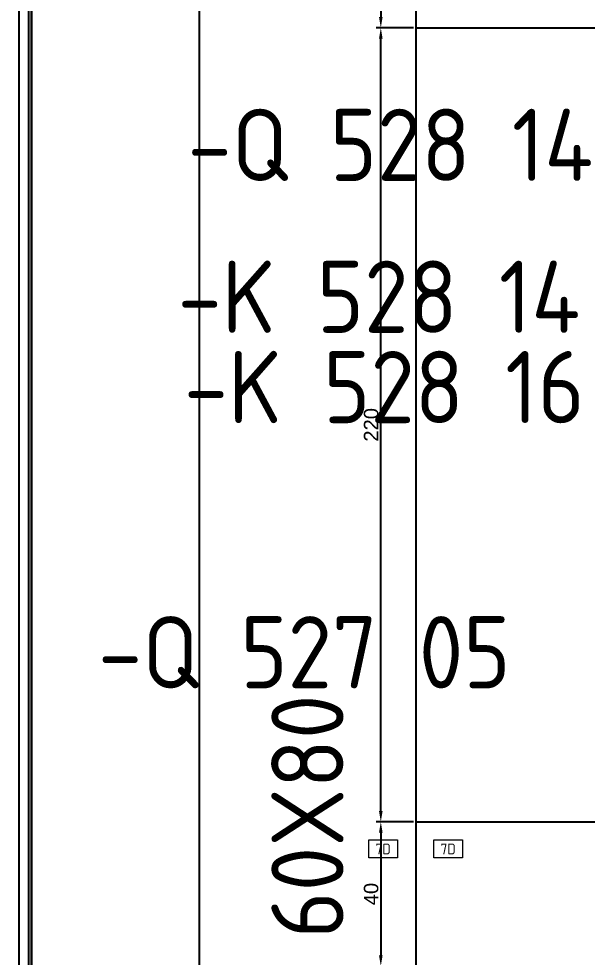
# Model space of a CAD drawing. Header units: millimetres. Extents: x 0 to 69574, y -5 to 41746.
# Drawn here: x 45240.5 to 45398, y 11661.9 to 11921.9 of the extents above; entities that cross this region are included whole.
import ezdxf
from ezdxf.enums import TextEntityAlignment as Align

# ---------------------------------------------------------------- set-up
doc = ezdxf.new("R2010")
doc.units = ezdxf.units.MM
doc.layers.add('! NO PLOT !', color=7, linetype='Continuous', true_color=0xff75dd, plot=False)
doc.layers.add('000-PI-Oprema', color=30, linetype='Continuous', lineweight=5)
for name, color, linetype in [('000-PI-ORMAR', 2, 'Continuous'), ('000-PI_TEXT', 7, 'Continuous'), ('002-PI-Kabelska kanalica', 150, 'Continuous')]:
    doc.layers.add(name, color=color, linetype=linetype)
doc.layers.add('10-U1000R2V 4x120', color=220, linetype='Continuous', lineweight=20, true_color=0xff00bf)
doc.styles.add('PI0', font='isocpeur.ttf', dxfattribs={"width": 0.9})
doc.styles.get("Standard").update_dxf_attribs({"font": 'arial.ttf'})
doc.dimstyles.new('ISO-25', dxfattribs={"dimtxt": 4, "dimasz": 3, "dimexe": 1.25, "dimexo": 0.625, "dimtad": 1, "dimtxsty": 'Standard', "dimcen": 3, "dimadec": 0, "dimazin": 0, "dimtfac": 1, "dimtmove": 0, "dimatfit": 3, "dimfxl": 1, "dimarcsym": 0})

# ---------------------------------------------------------------- blocks, each defined once
blk = doc.blocks.new('8606.000_montažna')
at = {"layer": '000-PI-ORMAR'}
blk.add_line((50683.39, 38449.42), (50683.39, 36559.42), dxfattribs=at)
blk = doc.blocks.new('*U1086')
at = {"layer": '002-PI-Kabelska kanalica'}
for p, q in [((-20, -100), (-20, 470)), ((20, -100), (20, 470)), ((-20, -100), (20, -100))]:
    blk.add_line(p, q, dxfattribs=at)
blk = doc.blocks.new('*D1634')
at = {"layer": '! NO PLOT !', "color": 0, "lineweight": -2, "ltscale": 0.25, "transparency": 16777216}
for p, q in [((45349.86, 11959.4), (45339.57, 11959.4)), ((45340.82, 11956.4), (45340.82, 11922.4)), ((45349.86, 11919.4), (45339.57, 11919.4))]:
    blk.add_line(p, q, dxfattribs=at)
at = {"layer": '! NO PLOT !', "color": 0, "ltscale": 0.25, "transparency": 16777216}
for points in [[(45340.32, 11956.4), (45341.32, 11956.4), (45340.82, 11959.4)], [(45340.32, 11922.4), (45341.32, 11922.4), (45340.82, 11919.4)]]:
    blk.add_solid(points, dxfattribs=at)
at = {"layer": 'Defpoints', "color": 0, "ltscale": 0.25, "transparency": 16777216}
for p in [(45350.48, 11959.4), (45340.82, 11919.4), (45350.48, 11919.4)]:
    blk.add_point(p, dxfattribs=at)
at = {"layer": '! NO PLOT !', "color": 0, "ltscale": 0.25, "transparency": 16777216, "insert": (45338.15, 11939.4), "char_height": 4, "attachment_point": 5, "rotation": 90}
blk.add_mtext('40', dxfattribs=at)
blk = doc.blocks.new('*D1626')
at = {"layer": '! NO PLOT !', "color": 0, "lineweight": -2, "ltscale": 0.25, "transparency": 16777216}
for p, q in [((45349.86, 11919.4), (45339.57, 11919.4)), ((45340.82, 11702.4), (45340.82, 11916.4)), ((45349.86, 11699.4), (45339.57, 11699.4))]:
    blk.add_line(p, q, dxfattribs=at)
at = {"layer": '! NO PLOT !', "color": 0, "ltscale": 0.25, "transparency": 16777216}
for points in [[(45340.32, 11916.4), (45341.32, 11916.4), (45340.82, 11919.4)], [(45340.32, 11702.4), (45341.32, 11702.4), (45340.82, 11699.4)]]:
    blk.add_solid(points, dxfattribs=at)
at = {"layer": 'Defpoints', "color": 0, "ltscale": 0.25, "transparency": 16777216}
for p in [(45340.82, 11919.4), (45350.48, 11919.4), (45350.48, 11699.4)]:
    blk.add_point(p, dxfattribs=at)
at = {"layer": '! NO PLOT !', "color": 0, "ltscale": 0.25, "transparency": 16777216, "insert": (45338.15, 11809.4), "char_height": 4, "attachment_point": 5, "rotation": 90}
blk.add_mtext('220', dxfattribs=at)
blk = doc.blocks.new('*D1631')
at = {"layer": '! NO PLOT !', "color": 0, "lineweight": -2, "ltscale": 0.25, "transparency": 16777216}
for p, q in [((45349.86, 11699.4), (45339.57, 11699.4)), ((45340.82, 11696.4), (45340.82, 11662.4)), ((45349.86, 11659.4), (45339.57, 11659.4))]:
    blk.add_line(p, q, dxfattribs=at)
at = {"layer": '! NO PLOT !', "color": 0, "ltscale": 0.25, "transparency": 16777216}
for points in [[(45340.32, 11696.4), (45341.32, 11696.4), (45340.82, 11699.4)], [(45340.32, 11662.4), (45341.32, 11662.4), (45340.82, 11659.4)]]:
    blk.add_solid(points, dxfattribs=at)
at = {"layer": 'Defpoints', "color": 0, "ltscale": 0.25, "transparency": 16777216}
for p in [(45350.48, 11699.4), (45340.82, 11659.4), (45350.48, 11659.4)]:
    blk.add_point(p, dxfattribs=at)
at = {"layer": '! NO PLOT !', "color": 0, "ltscale": 0.25, "transparency": 16777216, "insert": (45338.15, 11679.4), "char_height": 4, "attachment_point": 5, "rotation": 90}
blk.add_mtext('40', dxfattribs=at)
blk = doc.blocks.new('*U1095')
at = {"layer": '002-PI-Kabelska kanalica'}
for p, q in [((-20, -100), (-20, 1510)), ((40, -100), (40, 1510))]:
    blk.add_line(p, q, dxfattribs=at)
blk = doc.blocks.new('A$C740305FF')
at = {"layer": '000-PI-Oprema'}
for points in [[(47, -745), (55, -745), (55, -750), (47, -750)], [(65, -745), (73, -745), (73, -750), (65, -750)]]:
    blk.add_lwpolyline(points, close=True, dxfattribs=at)
at = {"layer": '000-PI_TEXT', "linetype": 'Continuous', "char_height": 3, "width": 8, "attachment_point": 5, "style": 'PI0'}
for insert in [(51, -747.5), (69, -747.5)]:
    blk.add_mtext('7D', dxfattribs=dict(at, insert=insert))

msp = doc.modelspace()

# ---------------------------------------------------------------- linework, layer by layer
at = {"layer": '! NO PLOT !', "ltscale": 0.25}
msp.add_line((45350.483, 11919.404), (45350.483, 11699.404), dxfattribs=at)
at = {"layer": '000-PI-ORMAR'}
for p, q in [((45243.995, 12761.404), (45243.995, 10776.904)), ((45240.483, 12740.904), (45240.483, 10789.904)), ((45243.201, 12740.904), (45243.201, 10789.904)), ((45243.983, 10789.904), (45243.983, 12740.766))]:
    msp.add_line(p, q, dxfattribs=at)

# ---------------------------------------------------------------- block references
for name, p, rotation in [('*U1095', (45330.483, 12339.404), 180), ('*U1086', (45450.483, 11939.404), 270), ('*U1086', (45450.483, 11679.404), 270)]:
    msp.add_blockref(name, p, dxfattribs=dict(rotation=rotation))
at = {"layer": '000-PI-Oprema'}
msp.add_blockref('8606.000_montažna', (-5392.912, -25740.014), dxfattribs=at)
at = {"layer": '10-U1000R2V 4x120', "ltscale": 0.25}
msp.add_blockref('A$C740305FF', (45290.483, 12439.404), dxfattribs=at)

# ---------------------------------------------------------------- texts
at = {"insert": (45320.483, 11700.904), "char_height": 20, "width": 16.78721, "attachment_point": 5, "rotation": 90, "style": 'PI0'}
msp.add_mtext('{\\fISOCPEUR|b0|i0|c238|p34;60}X{\\fISOCPEUR|b0|i0|c238|p34;8}0', dxfattribs=at)
at = {"layer": '000-PI_TEXT', "style": 'PI0', "width": 0.9}
for s, p in [('-Q 528 14', (45343.462, 11887.001)), ('-K 528 14', (45340.297, 11844.91)), ('-K 528 16', (45341.801, 11819.891)), ('-Q 527 05', (45319.625, 11746.407))]:
    msp.add_text(s, height=20, dxfattribs=at).set_placement(p, align=Align.MIDDLE)

# ---------------------------------------------------------------- dimensions: what is measured, and where the dimension line sits
at = {"layer": '! NO PLOT !', "ltscale": 0.25}
for base, p1, p2, picture, middle in [((45340.82, 11919.404), (45350.483, 11959.404), (45350.483, 11919.404), '*D1634', (45338.153, 11939.404)), ((45340.82, 11919.404), (45350.483, 11699.404), (45350.483, 11919.404), '*D1626', (45338.153, 11809.404)), ((45340.82, 11659.404), (45350.483, 11699.404), (45350.483, 11659.404), '*D1631', (45338.153, 11679.404))]:
    dim = msp.add_linear_dim(base=base, p1=p1, p2=p2, angle=90, dimstyle='ISO-25', dxfattribs=at)
    dim.commit()
    dim.dimension.update_dxf_attribs({"geometry": picture, "text_midpoint": middle})

doc.saveas('drawing.dxf')
